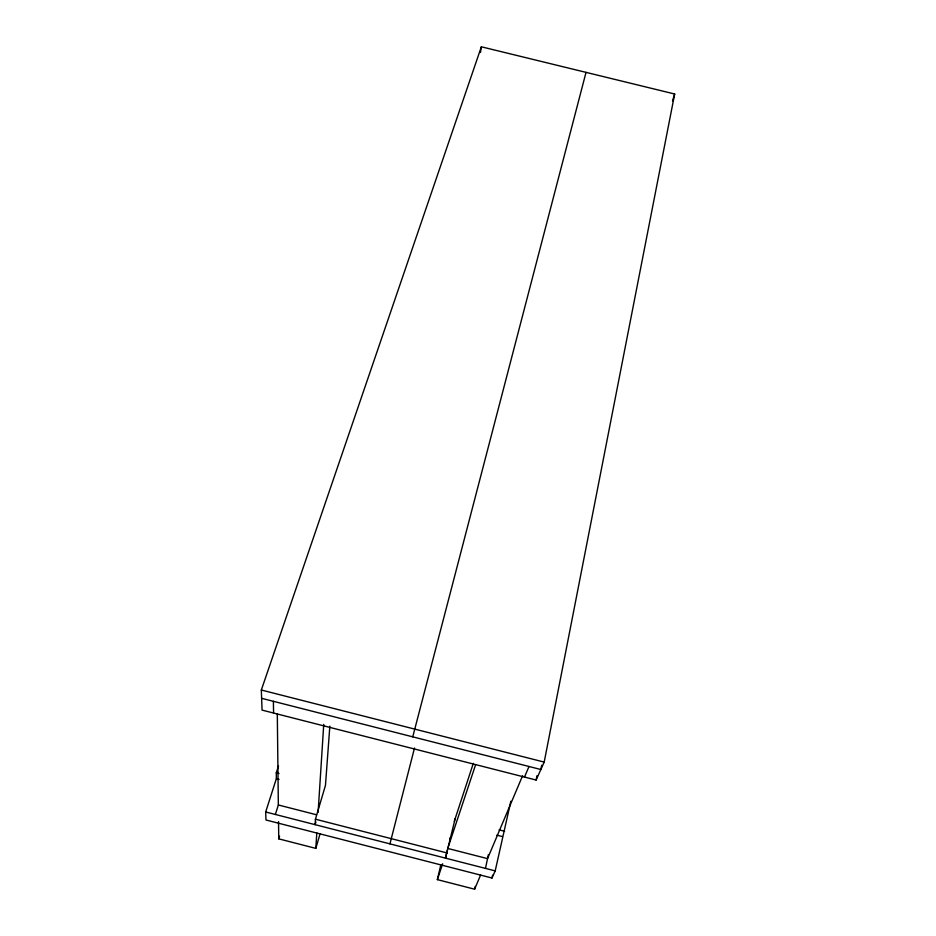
<?xml version="1.0" encoding="UTF-8"?>
<svg xmlns="http://www.w3.org/2000/svg" width="936" height="936" viewBox="0 0 936 936"><rect width="100%" height="100%" fill="white"/><g stroke="black" fill="none" stroke-linecap="round" stroke-linejoin="round"><path stroke-width="1.4" d="M329.846 726.137L325.459 785.409L315.444 819.199L315.116 824.674L315.923 821.948M278.542 821.656L278.741 838.855L315.818 848.379L316.801 832.911M318.111 812.366L323.739 724.417M480.484 52.463L481.35 46.8L674.669 94.009L544.19 762.091L536.117 780.039L262.057 710.108L261.331 690.019L481.35 46.8M541.698 765.203L540.856 769.509L261.635 698.314M536.117 780.039L536.96 775.733M278.519 765.87L276.284 772.82L276.366 778.682L265.684 811.98L265.976 819.995L491.985 878.027L495.191 870.889L510.857 801.228M491.985 878.027L492.582 875.172M485.468 868.397L488.405 854.556M389.938 843.874L414.519 747.993M412.753 736.843L586.03 72.364M440.856 864.618L437.358 879.629L474.61 889.2L475.207 886.462M447.42 849.818L445.489 858.136L455.177 818.626M449.631 840.294L450.251 837.591M315.818 848.379L320.135 833.613M278.741 838.855L279.571 836.176M672.516 100.854L674.669 94.009M275.359 814.46L278.343 804.983L277.302 713.852M454.288 821.328L473.323 763.331M437.358 879.629L442.634 863.788M475.582 764.806L447.747 848.437L487.539 858.64L522.592 775.745M474.61 889.2L480.624 874.985M524.488 777.067L529.004 766.49M261.331 690.019L544.19 762.091M276.284 772.82L279.033 773.522M499.087 829.869L504.621 831.285M276.366 778.682L279.08 779.384M496.852 835.158L502.328 836.562M278.343 804.983L316.52 814.776M315.444 819.199L447.209 853.012M265.684 811.98L495.191 870.889M273.382 701.31L273.581 713.057"/></g></svg>
